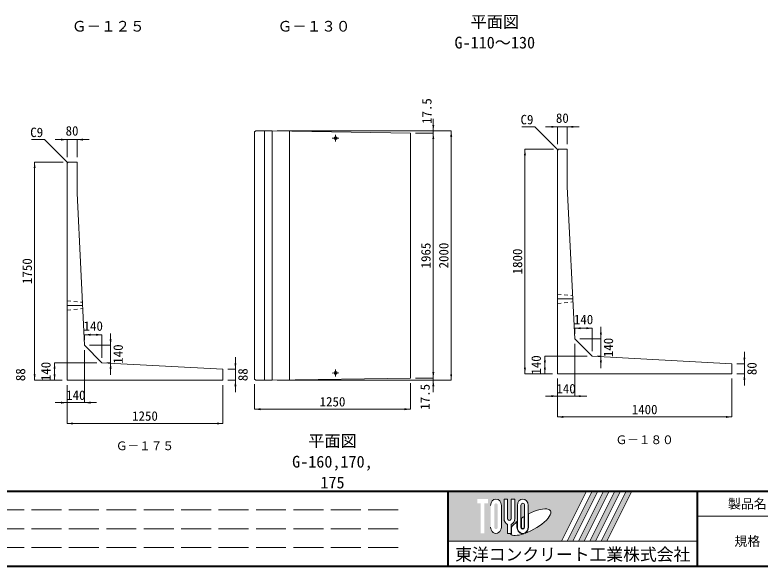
# Model space of a CAD drawing. Units: millimetres at full size, sheet at 1:40. Extents: x 264549 to 304830, y 59360 to 71273.
# Drawn here: x 268925 to 274901, y 59760 to 64181 of the extents above; entities that cross this region are included whole.
import ezdxf
from ezdxf.enums import TextEntityAlignment as Align

# ---------------------------------------------------------------- set-up
doc = ezdxf.new("R2010")
doc.units = ezdxf.units.MM
doc.header["$LTSCALE"] = 40
for name, pattern in [('DASHED', [7.5, 6, -1.5]), ('USER1', [10, 6.25, -1.25, 1.25, -1.25]), ('USER2', [1.35, 0.75, -0.6]), ('USER3', [28.575, 19.05, -3.175, 3.175, -3.175])]:
    doc.linetypes.add(name, pattern=pattern)
doc.layers.add('0_2', color=7, linetype='Continuous')
doc.layers.add('_0-0_', color=7, linetype='Continuous')
for name, color, linetype, lineweight in [('図枠', 7, 'Continuous', 5), ('寸法線', 7, 'Continuous', 13), ('引出線', 4, 'Continuous', 13), ('本体', 2, 'Continuous', 20), ('補助線', 8, 'USER1', 20), ('ｲﾝｻｰﾄ･ｱﾝｶｰ', 3, 'Continuous', 9)]:
    doc.layers.add(name, color=color, linetype=linetype, lineweight=lineweight)
doc.styles.add('ＭＳ ゴシック', font='')
doc.styles.get('ＭＳ ゴシック').set_extended_font_data('MS Gothic')

# ---------------------------------------------------------------- blocks, each defined once
blk = doc.blocks.new('filled_arrow')
at = {"color": 0, "linetype": 'Continuous', "lineweight": -2}
blk.add_solid([(7.5, 1.25), (0, 0), (7.5, -1.25)], dxfattribs=at)

msp = doc.modelspace()

# ---------------------------------------------------------------- hatches: boundary and pattern name
at = {"layer": '図枠'}
h = msp.add_hatch(color=256, dxfattribs=at)
h.paths.add_polyline_path([(272399.16, 60360.27), (272399.16, 59960.27), (273309.79, 59960.27), (273509.79, 60360.27)])
edge = h.paths.add_edge_path(flags=16)
edge.add_ellipse((273058.06, 60112.59), major_axis=(161.62, 90.46), ratio=0.3471473, start_angle=-144.311216, end_angle=72.189903, ccw=False)
edge.add_ellipse((272998.21, 60073.54), major_axis=(0, 55), ratio=0.8463542, start_angle=-160.703456, end_angle=-90)
edge.add_line((273044.76, 60073.54), (273044.76, 60178.38))
edge = h.paths.add_edge_path(flags=16)
edge.add_ellipse((272998.21, 60247), major_axis=(0, 50.77), ratio=0.8463542, start_angle=-90, end_angle=90, ccw=False)
edge.add_line((273041.18, 60247), (273041.18, 60073.54))
edge.add_ellipse((272998.21, 60073.54), major_axis=(0, 50.77), ratio=0.8463542, start_angle=90, end_angle=-90, ccw=False)
edge.add_line((272955.24, 60073.54), (272955.24, 60247))
edge = h.paths.add_edge_path(flags=16)
edge.add_line((273012.53, 60247), (273012.53, 60073.54))
edge.add_ellipse((272998.21, 60073.54), major_axis=(0, 16.92), ratio=0.8463542, start_angle=90, end_angle=-90, ccw=False)
edge.add_line((272983.89, 60073.54), (272983.89, 60247))
edge.add_ellipse((272998.21, 60247), major_axis=(0, 16.92), ratio=0.8463542, start_angle=-90, end_angle=90, ccw=False)
edge = h.paths.add_edge_path(flags=16)
edge.add_line((273008.95, 60158.34), (273008.95, 60073.54))
edge.add_ellipse((272998.21, 60073.54), major_axis=(0, 12.69), ratio=0.8463541, start_angle=90, end_angle=-90, ccw=False)
edge.add_line((272987.47, 60073.54), (272987.47, 60144.45))
edge.add_ellipse((273058.06, 60112.59), major_axis=(161.62, 90.46), ratio=0.3471473, start_angle=107.791742, end_angle=126.471319, ccw=False)
edge = h.paths.add_edge_path(flags=16)
edge.add_ellipse((272890.79, 60142.29), major_axis=(0, 50.77), ratio=0.8463542, start_angle=-163.341167, end_angle=-90, ccw=False)
edge.add_line((272905.11, 60094.42), (272905.11, 60022.77))
edge.add_line((272905.11, 60022.77), (272876.47, 60022.77))
edge.add_line((272876.47, 60022.77), (272876.47, 60094.42))
edge.add_ellipse((272890.79, 60142.29), major_axis=(0, 50.77), ratio=0.8463542, start_angle=90, end_angle=163.341167, ccw=False)
edge.add_line((272847.82, 60142.29), (272847.82, 60297.77))
edge.add_line((272847.82, 60297.77), (272876.47, 60297.77))
edge.add_line((272876.47, 60297.77), (272876.47, 60142.29))
edge.add_ellipse((272890.79, 60142.29), major_axis=(0, 16.92), ratio=0.8463542, start_angle=90, end_angle=-90)
edge.add_line((272905.11, 60142.29), (272905.11, 60297.77))
edge.add_line((272905.11, 60297.77), (272933.76, 60297.77))
edge.add_line((272933.76, 60297.77), (272933.76, 60142.29))
edge = h.paths.add_edge_path(flags=16)
edge.add_line((272951.66, 60117.32), (272951.66, 60073.54))
edge.add_ellipse((272998.21, 60073.54), major_axis=(0, 55), ratio=0.8463542, start_angle=90, end_angle=-171.54427)
edge.add_ellipse((273058.06, 60112.59), major_axis=(161.62, 90.46), ratio=0.3471473, start_angle=-178.649536, end_angle=-148.292442, ccw=False)
edge.add_line((272898.94, 60018.54), (272908.69, 60018.54))
edge.add_line((272908.69, 60018.54), (272908.69, 60072.16))
edge.add_ellipse((273058.06, 60112.59), major_axis=(161.62, 90.46), ratio=0.3471473, start_angle=148.21912, end_angle=165.908122, ccw=False)
edge = h.paths.add_edge_path(flags=16)
edge.add_ellipse((272783.37, 60247), major_axis=(0, 50.77), ratio=0.8463542, start_angle=-90, end_angle=90, ccw=False)
edge.add_line((272826.34, 60247), (272826.34, 60073.54))
edge.add_ellipse((272783.37, 60073.54), major_axis=(0, 50.77), ratio=0.8463542, start_angle=90, end_angle=-90, ccw=False)
edge.add_line((272740.4, 60073.54), (272740.4, 60247))
edge = h.paths.add_edge_path(flags=16)
edge.add_line((272797.69, 60247), (272797.69, 60073.54))
edge.add_ellipse((272783.37, 60073.54), major_axis=(0, 16.92), ratio=0.8463542, start_angle=90, end_angle=-90, ccw=False)
edge.add_line((272769.04, 60073.54), (272769.04, 60247))
edge.add_ellipse((272783.37, 60247), major_axis=(0, 16.92), ratio=0.8463542, start_angle=-90, end_angle=90, ccw=False)
h.paths.add_polyline_path([(272718.91, 60297.77), (272718.91, 60263.92), (272690.27, 60263.92), (272690.27, 60022.77), (272661.62, 60022.77), (272661.62, 60263.92), (272632.98, 60263.92), (272632.98, 60297.77)], flags=16)
for points in [[(273355.16, 59960.27), (273400.54, 59960.27), (273600.54, 60360.27), (273555.16, 60360.27)], [(273691.29, 60360.27), (273645.91, 60360.27), (273445.91, 59960.27), (273491.29, 59960.27)], [(273782.04, 60360.27), (273736.66, 60360.27), (273536.66, 59960.27), (273582.04, 59960.27)], [(273872.79, 60360.27), (273827.41, 60360.27), (273627.41, 59960.27), (273672.79, 59960.27)]]:
    msp.add_hatch(color=256, dxfattribs=at).paths.add_polyline_path(points)

# ---------------------------------------------------------------- linework, layer by layer
at = {"layer": '図枠', "lineweight": 40}
for p, q in [((265349.16, 60360.27), (280949.16, 60360.27)), ((272399.16, 59760.27), (272399.16, 60360.27)), ((274399.16, 59760.27), (274399.16, 60360.27)), ((265349.16, 59760.27), (280949.16, 59760.27))]:
    msp.add_line(p, q, dxfattribs=at)
at = {"layer": '図枠'}
for p, q in [((272025.71, 60360.27), (273136.33, 60360.27)), ((273181.71, 60360.27), (273227.08, 60360.27)), ((273272.46, 60360.27), (273317.83, 60360.27)), ((273509.79, 60360.27), (273309.79, 59960.27)), ((273555.16, 60360.27), (273355.16, 59960.27)), ((273363.21, 60360.27), (273408.58, 60360.27)), ((273600.54, 60360.27), (273400.54, 59960.27)), ((273645.91, 60360.27), (273445.91, 59960.27)), ((273453.96, 60360.27), (273499.33, 60360.27)), ((273691.29, 60360.27), (273491.29, 59960.27)), ((273736.66, 60360.27), (273536.66, 59960.27)), ((273782.04, 60360.27), (273582.04, 59960.27)), ((273827.41, 60360.27), (273627.41, 59960.27)), ((273872.79, 60360.27), (273672.79, 59960.27)), ((272847.82, 60297.77), (272876.47, 60297.77)), ((272847.82, 60142.29), (272847.82, 60297.77)), ((272876.47, 60297.77), (272876.47, 60142.29)), ((272905.11, 60297.77), (272933.76, 60297.77)), ((272905.11, 60142.29), (272905.11, 60297.77)), ((272933.76, 60297.77), (272933.76, 60142.29)), ((272826.34, 60073.54), (272826.34, 60247)), ((272955.24, 60247), (272955.24, 60073.54)), ((272983.89, 60073.54), (272983.89, 60247)), ((273012.53, 60247), (273012.53, 60073.54)), ((273041.18, 60073.54), (273041.18, 60247)), ((273044.76, 60073.54), (273044.76, 60178.38)), ((272987.47, 60073.54), (272987.47, 60144.45)), ((273008.95, 60158.34), (273008.95, 60073.54)), ((272876.47, 60094.42), (272876.47, 60022.77)), ((272905.11, 60094.42), (272905.11, 60022.77)), ((272908.69, 60072.16), (272908.69, 60018.54)), ((272951.66, 60117.32), (272951.66, 60073.54)), ((272905.11, 60022.77), (272876.47, 60022.77)), ((272898.94, 60018.54), (272908.69, 60018.54)), ((272399.16, 59960.27), (273309.79, 59960.27)), ((273355.16, 59960.27), (273400.54, 59960.27)), ((273445.91, 59960.27), (273491.29, 59960.27)), ((273536.66, 59960.27), (273582.04, 59960.27)), ((273627.41, 59960.27), (273672.79, 59960.27))]:
    msp.add_line(p, q, dxfattribs=at)
at = {"layer": '図枠', "linetype": 'DASHED', "lineweight": 9}
for p, q in [((271999.16, 60210.27), (265749.16, 60210.27)), ((271999.16, 60060.27), (265749.16, 60060.27)), ((271999.16, 59910.27), (265749.16, 59910.27))]:
    msp.add_line(p, q, dxfattribs=at)
at = {"layer": '図枠', "lineweight": 13}
msp.add_line((280949.16, 60160.27), (274399.16, 60160.27), dxfattribs=at)
at = {"layer": '図枠'}
for centre, major_axis, ratio, start_param, end_param in [((272783.37, 60247), (0, 50.77), 0.846354, 4.712389, 7.8539816), ((272998.21, 60247), (0, 50.77), 0.846354, 4.712389, 7.8539816), ((272998.21, 60247), (0, 16.92), 0.846354, 4.712389, 7.8539816), ((273058.06, 60112.59), (161.62, 90.46), 0.347147, 4.2621853, 7.7429163), ((272890.79, 60142.29), (0, 50.77), 0.846354, 1.5707963, 2.8017557), ((272890.79, 60142.29), (0, 16.92), 0.846354, 1.5707963, 4.712389), ((272890.79, 60142.29), (0, 50.77), 0.846354, 3.4814296, 4.712389), ((273058.06, 60112.59), (161.62, 90.46), 0.347147, 1.6817405, 1.8219833), ((272783.37, 60073.54), (0, 50.77), 0.846354, 1.5707963, 4.712389), ((273058.06, 60112.59), (161.62, 90.46), 0.347147, 2.0815197, 2.5155126), ((272998.21, 60073.54), (0, 55), 0.846354, 1.5707963, 3.3154679), ((272998.21, 60073.54), (0, 50.77), 0.846354, 1.5707963, 4.712389), ((272998.21, 60073.54), (0, 16.92), 0.846354, 1.5707963, 4.712389), ((272998.21, 60073.54), (0, 12.69), 0.846354, 1.5707963, 4.712389), ((272998.21, 60073.54), (0, 55), 0.846354, 3.5338438, 4.712389), ((273058.06, 60112.59), (161.62, 90.46), 0.347147, 3.2093975, 4.2004451)]:
    msp.add_ellipse(centre, major_axis=major_axis, ratio=ratio, start_param=start_param, end_param=end_param, dxfattribs=at)
at = {"layer": '寸法線'}
for p, q in [((272280.77, 63137.72), (272280.77, 63347.22)), ((271027.34, 63251.22), (272280.77, 63251.22)), ((271027.34, 63251.22), (272424.21, 63251.22)), ((272137.34, 63233.72), (272280.77, 63233.72)), ((272137.34, 63233.72), (272280.77, 63233.72)), ((272280.77, 61268.72), (272280.77, 63233.72)), ((272424.21, 63251.22), (272424.21, 61251.22)), ((273179.55, 63283.67), (273451.55, 63283.67)), ((273275.55, 63143.67), (273275.55, 63283.67)), ((273355.55, 63143.67), (273355.55, 63283.67)), ((269247.72, 63181.22), (269519.72, 63181.22)), ((269343.72, 63041.22), (269343.72, 63181.22)), ((269423.72, 63041.22), (269423.72, 63181.22)), ((273015.55, 61303.67), (273015.55, 63103.67)), ((273244.55, 63103.67), (273015.55, 63103.67)), ((269083.72, 61251.22), (269083.72, 63001.22)), ((269312.72, 63001.22), (269083.72, 63001.22)), ((273624.7, 61679.67), (273624.7, 61347.67)), ((269483.72, 61615.74), (269623.72, 61615.74)), ((269483.72, 61571.22), (269483.72, 61615.74)), ((269623.72, 61431.22), (269623.72, 61615.74)), ((269692.87, 61627.22), (269692.87, 61295.22)), ((273415.55, 61668.18), (273555.55, 61668.18)), ((273415.55, 61623.67), (273415.55, 61668.18)), ((273555.55, 61483.67), (273555.55, 61668.18)), ((273455.55, 61583.67), (273624.7, 61583.67)), ((269523.72, 61531.22), (269692.87, 61531.22)), ((273415.55, 61543.67), (273415.55, 61123.67)), ((269483.72, 61491.22), (269483.72, 61071.22)), ((270693.72, 61155.22), (270693.72, 61435.22)), ((273175.55, 61303.67), (273175.55, 61443.67)), ((273515.55, 61443.67), (273175.55, 61443.67)), ((273595.55, 61443.67), (273624.7, 61443.67)), ((274775.55, 61207.67), (274775.55, 61479.67)), ((269243.72, 61251.22), (269243.72, 61391.22)), ((269583.72, 61391.22), (269243.72, 61391.22)), ((269663.72, 61391.22), (269692.87, 61391.22)), ((274715.55, 61383.67), (274775.55, 61383.67)), ((270633.72, 61339.22), (270693.72, 61339.22)), ((272280.77, 61155.22), (272280.77, 61364.72)), ((272137.34, 61268.72), (272280.77, 61268.72)), ((272137.34, 61268.72), (272280.77, 61268.72)), ((273235.55, 61303.67), (273015.55, 61303.67)), ((273235.55, 61303.67), (273175.55, 61303.67)), ((273275.55, 61263.67), (273275.55, 61123.67)), ((273275.55, 61263.67), (273275.55, 60956.62)), ((274675.55, 61263.67), (274675.55, 60956.62)), ((274715.55, 61303.67), (274775.55, 61303.67)), ((269303.72, 61251.22), (269083.72, 61251.22)), ((269303.72, 61251.22), (269243.72, 61251.22)), ((269343.72, 61211.22), (269343.72, 61071.22)), ((269343.72, 61211.22), (269343.72, 60904.18)), ((270593.72, 61211.22), (270593.72, 60904.18)), ((270633.72, 61251.22), (270693.72, 61251.22)), ((270847.34, 61220.22), (270847.34, 61018.84)), ((271027.34, 61251.22), (272280.77, 61251.22)), ((271027.34, 61251.22), (272424.21, 61251.22)), ((272097.34, 61228.72), (272097.34, 61018.84)), ((273179.55, 61123.67), (273511.55, 61123.67)), ((269247.72, 61071.22), (269579.72, 61071.22)), ((270847.34, 61018.84), (272097.34, 61018.84)), ((273275.55, 60956.62), (274675.55, 60956.62)), ((269343.72, 60904.18), (270593.72, 60904.18))]:
    msp.add_line(p, q, dxfattribs=at)
at = {"layer": '寸法線', "linetype": 'USER3', "lineweight": 5}
for p, q in [((271470.36, 63192.79), (271524.31, 63193.58)), ((271497.34, 63220.16), (271497.34, 63166.21)), ((271497.34, 61336.24), (271497.34, 61282.29)), ((271470.36, 61308.87), (271524.31, 61309.66))]:
    msp.add_line(p, q, dxfattribs=at)
at = {"layer": '引出線'}
for points in [[(273280.05, 63099.17), (273095.56, 63283.66), (272989.75, 63283.66)], [(269348.22, 62996.72), (269163.73, 63181.22), (269057.92, 63181.22)]]:
    msp.add_lwpolyline(points, dxfattribs=at)
at = {"layer": '本体'}
for p, q in [((270856.34, 63251.22), (270847.34, 63242.22)), ((270847.34, 63242.22), (270847.34, 61260.22)), ((270856.34, 63251.22), (270987.34, 63251.22)), ((270927.34, 63251.22), (270927.34, 61251.22)), ((270987.34, 63251.22), (270987.34, 61251.22)), ((270987.34, 63251.22), (272097.34, 63233.72)), ((271127.34, 63249.02), (271127.34, 61253.43)), ((272097.34, 63233.72), (272097.34, 61268.72)), ((273284.55, 63103.67), (273275.55, 63094.67)), ((273275.55, 63094.67), (273275.55, 61303.67)), ((273355.55, 63103.67), (273284.55, 63103.67)), ((273355.55, 63103.67), (273355.55, 62803.67)), ((269352.72, 63001.22), (269343.72, 62992.22)), ((269343.72, 62992.22), (269343.72, 61251.22)), ((269423.72, 63001.22), (269352.72, 63001.22)), ((269423.72, 63001.22), (269423.72, 62751.22)), ((269423.72, 62751.22), (269483.72, 61531.22)), ((273355.55, 62803.67), (273415.55, 61583.67)), ((273415.55, 61583.67), (273555.55, 61443.67)), ((269483.72, 61531.22), (269623.72, 61391.22)), ((273555.55, 61443.67), (274675.55, 61383.67)), ((269623.72, 61391.22), (270593.72, 61339.22)), ((274675.55, 61383.67), (274675.55, 61303.67)), ((270593.72, 61339.22), (270593.72, 61251.22)), ((270847.34, 61260.22), (270856.34, 61251.22)), ((270987.34, 61251.22), (272097.34, 61268.72)), ((274675.55, 61303.67), (273275.55, 61303.67)), ((270593.72, 61251.22), (269343.72, 61251.22)), ((270856.34, 61251.22), (270987.34, 61251.22))]:
    msp.add_line(p, q, dxfattribs=at)
at = {"layer": '本体', "linetype": 'USER2', "lineweight": 9}
for p, q in [((273275.55, 61941.17), (273398.58, 61928.67)), ((269343.72, 61888.72), (269466.75, 61876.22)), ((273275.55, 61866.17), (273401.04, 61878.67)), ((269343.72, 61813.72), (269469.21, 61826.22))]:
    msp.add_line(p, q, dxfattribs=at)
at = {"layer": '補助線'}
for p, q in [((273275.55, 61903.67), (273399.81, 61903.67)), ((269343.72, 61851.22), (269467.98, 61851.22))]:
    msp.add_line(p, q, dxfattribs=at)
at = {"layer": '補助線', "linetype": 'Continuous', "lineweight": 13}
msp.add_line((272399.16, 59960.27), (274399.16, 59960.27), dxfattribs=at)
at = {"layer": 'ｲﾝｻｰﾄ･ｱﾝｶｰ'}
for centre in [(271497.34, 63193.18), (271497.34, 61309.27)]:
    msp.add_circle(centre, 11.5, dxfattribs=at)

# ---------------------------------------------------------------- block references
at = {"layer": '寸法線', "xscale": 6.4, "yscale": 6.4}
for p, rotation in [((272280.77, 63251.22), 90), ((273275.55, 63283.67), 180), ((272280.77, 63233.72), 270), ((272280.77, 63233.72), 270), ((272424.21, 63251.22), 270), ((269343.72, 63181.22), 180), ((273015.55, 63103.67), 270), ((269083.72, 63001.22), 270), ((273555.55, 61668.18), 180), ((269623.72, 61615.74), 180), ((273624.7, 61583.67), 90), ((269692.87, 61531.22), 90), ((273175.55, 61443.67), 270), ((273624.7, 61443.67), 270), ((269243.72, 61391.22), 270), ((269692.87, 61391.22), 270), ((270693.72, 61339.22), 90), ((274775.55, 61383.67), 90), ((272280.77, 61268.72), 90), ((272280.77, 61268.72), 90), ((273015.55, 61303.67), 90), ((273175.55, 61303.67), 90), ((269083.72, 61251.22), 90), ((269243.72, 61251.22), 90), ((272424.21, 61251.22), 90), ((274775.55, 61303.67), 270), ((270693.72, 61251.22), 270), ((272280.77, 61251.22), 270), ((269343.72, 61071.22), 180), ((273275.55, 61123.67), 180), ((272097.34, 61018.84), 180), ((274675.55, 60956.62), 180), ((270593.72, 60904.18), 180)]:
    msp.add_blockref('filled_arrow', p, dxfattribs=dict(at, rotation=rotation))
for p in [(273355.55, 63283.67), (269423.72, 63181.22), (273415.55, 61668.18), (269483.72, 61615.74), (269483.72, 61071.22), (273415.55, 61123.67), (270847.34, 61018.84), (273275.55, 60956.62), (269343.72, 60904.18)]:
    msp.add_blockref('filled_arrow', p, dxfattribs=at)
at = {"layer": '引出線', "xscale": 0.133, "yscale": 0.133, "rotation": 135}
for p in [(273280.05, 63099.17), (269348.22, 62996.72)]:
    msp.add_blockref('filled_arrow', p, dxfattribs=at)

# ---------------------------------------------------------------- texts
at = {"layer": '0_2', "style": 'ＭＳ ゴシック'}
for s, p in [('平面図', (272580.24, 64173.64)), ('G-110～130', (272450.74, 64006.97)), ('平面図', (271278.09, 60811.8)), ('G-160,170,', (271148.59, 60645.13)), ('175', (271375.21, 60478.46))]:
    msp.add_text(s, height=94.94, dxfattribs=at).set_placement(p, align=Align.TOP_LEFT)
at = {"layer": '_0-0_', "style": 'ＭＳ ゴシック'}
for s, height, p in [('Ｇ－１２５', 85.45, (269674.49, 64090.37)), ('Ｇ－１３０', 85.45, (271324.49, 64090.37)), ('Ｇ－１８０', 68.36, (273975.55, 60772.62)), ('Ｇ－１７５', 68.36, (269968.72, 60724.18))]:
    msp.add_text(s, height=height, dxfattribs=at).set_placement(p, align=Align.MIDDLE_CENTER)
at = {"layer": '図枠', "style": 'ＭＳ ゴシック'}
for s, height, p in [('製品名', 75.95, (274799.16, 60260.27)), ('規格', 75.95, (274799.16, 59960.27)), ('東洋コンクリート工業株式会社', 98.74, (273399.16, 59854.02))]:
    msp.add_text(s, height=height, dxfattribs=at).set_placement(p, align=Align.MIDDLE_CENTER)
at = {"layer": '寸法線', "style": 'ＭＳ ゴシック'}
for s, p in [('17.5', (272228.77, 63409.7)), ('1965', (272220.77, 62251.22)), ('2000', (272364.21, 62251.22)), ('1800', (272955.55, 62203.67)), ('1750', (269023.72, 62126.22)), ('140', (273684.7, 61513.67)), ('140', (269752.87, 61461.22)), ('140', (273105.55, 61373.67)), ('140', (269173.72, 61321.22)), ('80', (274835.55, 61343.67)), ('88', (268969.95, 61295.22)), ('88', (270753.72, 61295.22)), ('17.5', (272214.07, 61117.99))]:
    msp.add_text(s, height=75.95, rotation=90, dxfattribs=at).set_placement(p, align=Align.MIDDLE_CENTER)
for s, p in [('80', (273315.55, 63353.67)), ('80', (269383.72, 63251.22)), ('140', (273485.55, 61738.18)), ('140', (269553.72, 61685.74)), ('140', (273345.55, 61183.67)), ('140', (269413.72, 61131.22)), ('1250', (271472.34, 61078.84)), ('1400', (273975.55, 61016.62)), ('1250', (269968.72, 60964.18))]:
    msp.add_text(s, height=75.95, dxfattribs=at).set_placement(p, align=Align.MIDDLE_CENTER)
at = {"layer": '引出線', "style": 'ＭＳ ゴシック'}
for p in [(273083.56, 63379.66), (269151.73, 63277.22)]:
    msp.add_text('C9', height=75.95, dxfattribs=at).set_placement(p, align=Align.TOP_RIGHT)

doc.saveas('drawing.dxf')
